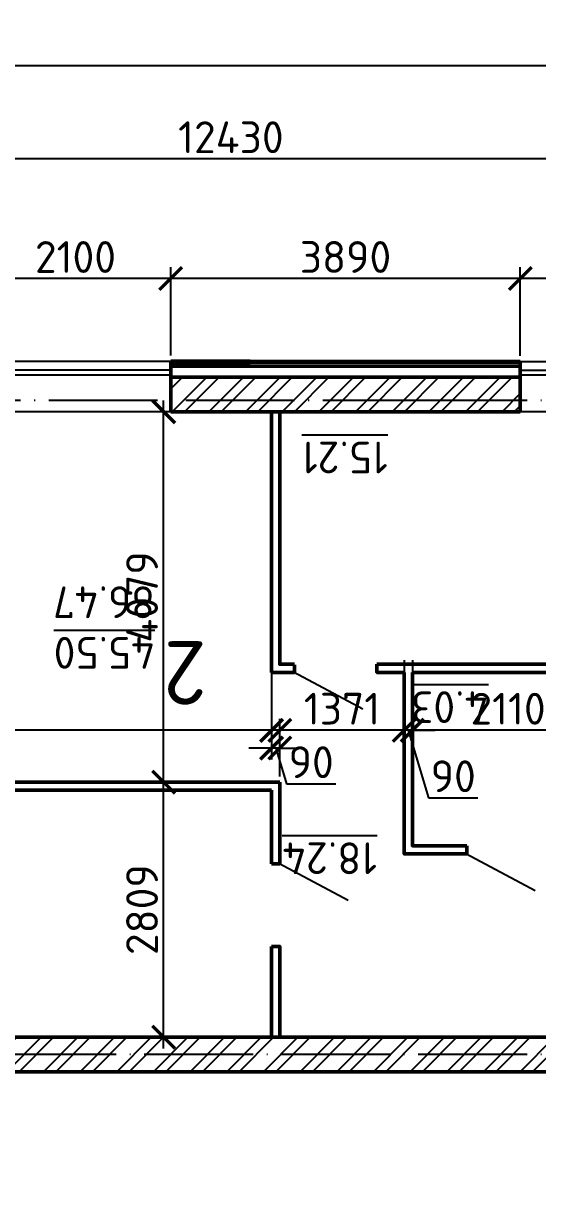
# Model space of a CAD drawing. Header units: millimetres. Extents: x -121275 to -95372, y 16759 to 40426.
# Drawn here: x -120735.9 to -120679.2, y 38722.4 to 38850.4 of the extents above; entities that cross this region are included whole.
import ezdxf

# ---------------------------------------------------------------- set-up
doc = ezdxf.new("R2010")
doc.units = ezdxf.units.MM
doc.header["$LTSCALE"] = 0.5
doc.linetypes.add('ACAD_ISO04W100', pattern=[30, 24, -3, 0, -3])
for name, color, linetype in [('оси', 7, 'ACAD_ISO04W100'), ('размеры', 7, 'Continuous'), ('тонкие', 7, 'Continuous')]:
    doc.layers.add(name, color=color, linetype=linetype)
for name, color, linetype, lineweight in [('построения', 6, 'Continuous', 25), ('ТОЛСТЫЕ3', 7, 'Continuous', 50), ('ТОНКИЕе', 7, 'Continuous', 25)]:
    doc.layers.add(name, color=color, linetype=linetype, lineweight=lineweight)
doc.styles.add('Наклонный', font='isocpeur.ttf', dxfattribs={"height": 3.5})
doc.dimstyles.new('СТРОИТЕЛЬНЫЙ', dxfattribs={"dimtxt": 3.5, "dimasz": 2.5, "dimexe": 1.25, "dimexo": 0.625, "dimtad": 1, "dimdec": 0, "dimlfac": 100, "dimdsep": 46, "dimtxsty": 'Наклонный', "dimblk1": 'ARCHTICK', "dimblk2": 'ARCHTICK', "dimsah": 1, "dimcen": 0, "dimdle": 1.25, "dimadec": 0, "dimazin": 0, "dimtfac": 0.75, "dimtdec": 0, "dimtmove": 0, "dimatfit": 3, "dimldrblk": 'ARCHTICK', "dimfxl": 1, "dimtolj": 1, "dimtzin": 0, "dimarcsym": 0})

# ---------------------------------------------------------------- blocks, each defined once
blk = doc.blocks.new('_ArchTick')
at = {"color": 0, "linetype": 'ByBlock', "const_width": 0.15}
blk.add_lwpolyline([(-0.5, -0.5), (0.5, 0.5)], dxfattribs=at)
blk = doc.blocks.new('*D1074')
at = {"layer": 'Defpoints', "color": 0, "transparency": 16777216}
for p in [(-120775.16, 38835.49), (-120650.86, 38792.25), (-120775.16, 38791.05)]:
    blk.add_point(p, dxfattribs=at)
at = {"layer": 'размеры', "color": 0, "lineweight": -2, "transparency": 16777216}
for p, q in [((-120775.16, 38791.67), (-120775.16, 38836.74)), ((-120650.86, 38792.87), (-120650.86, 38836.74)), ((-120649.61, 38835.49), (-120776.41, 38835.49))]:
    blk.add_line(p, q, dxfattribs=at)
at = {"layer": 'размеры', "color": 0, "lineweight": -2, "transparency": 16777216, "xscale": 2.5, "yscale": 2.5, "zscale": 2.5, "rotation": 180}
blk.add_blockref('_ArchTick', (-120775.16, 38835.49), dxfattribs=at)
at = {"layer": 'размеры', "color": 0, "lineweight": -2, "transparency": 16777216, "xscale": 2.5, "yscale": 2.5, "zscale": 2.5}
blk.add_blockref('_ArchTick', (-120650.86, 38835.49), dxfattribs=at)
at = {"layer": 'размеры', "color": 0, "transparency": 16777216, "insert": (-120713.01, 38837.87), "char_height": 3.5, "attachment_point": 5, "style": 'Наклонный'}
blk.add_mtext('\\A1;12430', dxfattribs=at)
blk = doc.blocks.new('*D1081')
at = {"layer": 'Defpoints', "color": 0, "transparency": 16777216}
for p in [(-120775.16, 38845.75), (-120775.16, 38836.82), (-120506.86, 38820.24)]:
    blk.add_point(p, dxfattribs=at)
at = {"layer": 'размеры', "color": 0, "lineweight": -2, "transparency": 16777216}
for p, q in [((-120775.16, 38837.44), (-120775.16, 38847)), ((-120506.86, 38820.86), (-120506.86, 38847)), ((-120505.61, 38845.75), (-120776.41, 38845.75))]:
    blk.add_line(p, q, dxfattribs=at)
at = {"layer": 'размеры', "color": 0, "lineweight": -2, "transparency": 16777216, "xscale": 2.5, "yscale": 2.5, "zscale": 2.5, "rotation": 180}
blk.add_blockref('_ArchTick', (-120775.16, 38845.75), dxfattribs=at)
at = {"layer": 'размеры', "color": 0, "lineweight": -2, "transparency": 16777216, "xscale": 2.5, "yscale": 2.5, "zscale": 2.5}
blk.add_blockref('_ArchTick', (-120506.86, 38845.75), dxfattribs=at)
at = {"layer": 'размеры', "color": 0, "transparency": 16777216, "insert": (-120641.01, 38848.13), "char_height": 3.5, "attachment_point": 5, "style": 'Наклонный'}
blk.add_mtext('\\A1;26830', dxfattribs=at)
blk = doc.blocks.new('*D1111')
at = {"layer": 'Defpoints', "color": 0, "transparency": 16777216}
for p in [(-120693.01, 38780.89), (-120671.91, 38780.94), (-120693.01, 38772.55)]:
    blk.add_point(p, dxfattribs=at)
at = {"layer": 'размеры', "color": 0, "lineweight": -2, "transparency": 16777216}
for p, q in [((-120693.01, 38780.26), (-120693.01, 38771.3)), ((-120671.91, 38780.31), (-120671.91, 38771.3)), ((-120670.66, 38772.55), (-120694.26, 38772.55))]:
    blk.add_line(p, q, dxfattribs=at)
at = {"layer": 'размеры', "color": 0, "lineweight": -2, "transparency": 16777216, "xscale": 2.5, "yscale": 2.5, "zscale": 2.5, "rotation": 180}
blk.add_blockref('_ArchTick', (-120693.01, 38772.55), dxfattribs=at)
at = {"layer": 'размеры', "color": 0, "lineweight": -2, "transparency": 16777216, "xscale": 2.5, "yscale": 2.5, "zscale": 2.5}
blk.add_blockref('_ArchTick', (-120671.91, 38772.55), dxfattribs=at)
at = {"layer": 'размеры', "color": 0, "transparency": 16777216, "insert": (-120682.46, 38774.93), "char_height": 3.5, "attachment_point": 5, "style": 'Наклонный'}
blk.add_mtext('\\A1;2110', dxfattribs=at)
blk = doc.blocks.new('*D1112')
at = {"layer": 'Defpoints', "color": 0, "transparency": 16777216}
for p in [(-120693.91, 38780.89), (-120693.01, 38780.89), (-120693.91, 38772.55)]:
    blk.add_point(p, dxfattribs=at)
at = {"layer": 'размеры', "color": 0, "lineweight": -2, "transparency": 16777216}
for p, q in [((-120693.91, 38780.26), (-120693.91, 38771.3)), ((-120693.01, 38780.26), (-120693.01, 38771.3)), ((-120693.91, 38772.55), (-120696.41, 38772.55)), ((-120693.01, 38772.55), (-120693.91, 38772.55)), ((-120693.01, 38772.55), (-120693.91, 38772.55)), ((-120693.46, 38772.55), (-120691.23, 38765.12)), ((-120693.01, 38772.55), (-120690.51, 38772.55)), ((-120691.23, 38765.12), (-120685.78, 38765.12))]:
    blk.add_line(p, q, dxfattribs=at)
at = {"layer": 'размеры', "color": 0, "lineweight": -2, "transparency": 16777216, "xscale": 2.5, "yscale": 2.5, "zscale": 2.5}
blk.add_blockref('_ArchTick', (-120693.91, 38772.55), dxfattribs=at)
at = {"layer": 'размеры', "color": 0, "lineweight": -2, "transparency": 16777216, "xscale": 2.5, "yscale": 2.5, "zscale": 2.5, "rotation": 180}
blk.add_blockref('_ArchTick', (-120693.01, 38772.55), dxfattribs=at)
at = {"layer": 'размеры', "color": 0, "transparency": 16777216, "insert": (-120688.5, 38767.49), "char_height": 3.5, "attachment_point": 5, "style": 'Наклонный'}
blk.add_mtext('\\A1;90', dxfattribs=at)
blk = doc.blocks.new('*D1113')
at = {"layer": 'Defpoints', "color": 0, "transparency": 16777216}
for p in [(-120693.91, 38780.89), (-120707.62, 38772.55), (-120707.62, 38768.8)]:
    blk.add_point(p, dxfattribs=at)
at = {"layer": 'размеры', "color": 0, "lineweight": -2, "transparency": 16777216}
for p, q in [((-120693.91, 38780.26), (-120693.91, 38771.3)), ((-120707.62, 38769.42), (-120707.62, 38773.8)), ((-120692.66, 38772.55), (-120708.87, 38772.55))]:
    blk.add_line(p, q, dxfattribs=at)
at = {"layer": 'размеры', "color": 0, "lineweight": -2, "transparency": 16777216, "xscale": 2.5, "yscale": 2.5, "zscale": 2.5, "rotation": 180}
blk.add_blockref('_ArchTick', (-120707.62, 38772.55), dxfattribs=at)
at = {"layer": 'размеры', "color": 0, "lineweight": -2, "transparency": 16777216, "xscale": 2.5, "yscale": 2.5, "zscale": 2.5}
blk.add_blockref('_ArchTick', (-120693.91, 38772.55), dxfattribs=at)
at = {"layer": 'размеры', "color": 0, "transparency": 16777216, "insert": (-120700.76, 38774.93), "char_height": 3.5, "attachment_point": 5, "style": 'Наклонный'}
blk.add_mtext('\\A1;1371', dxfattribs=at)
blk = doc.blocks.new('*D1163')
at = {"layer": 'Defpoints', "color": 0, "transparency": 16777216}
for p in [(-120708.52, 38778.93), (-120708.52, 38770.6), (-120707.62, 38766.84)]:
    blk.add_point(p, dxfattribs=at)
at = {"layer": 'размеры', "color": 0, "lineweight": -2, "transparency": 16777216}
for p, q in [((-120708.52, 38778.31), (-120708.52, 38769.35)), ((-120707.62, 38767.47), (-120707.62, 38771.85)), ((-120708.52, 38770.6), (-120711.02, 38770.6)), ((-120707.62, 38770.6), (-120708.52, 38770.6)), ((-120707.62, 38770.6), (-120708.52, 38770.6)), ((-120708.07, 38770.6), (-120706.89, 38766.66)), ((-120707.62, 38770.6), (-120705.12, 38770.6)), ((-120706.89, 38766.66), (-120701.44, 38766.66))]:
    blk.add_line(p, q, dxfattribs=at)
at = {"layer": 'размеры', "color": 0, "lineweight": -2, "transparency": 16777216, "xscale": 2.5, "yscale": 2.5, "zscale": 2.5}
blk.add_blockref('_ArchTick', (-120708.52, 38770.6), dxfattribs=at)
at = {"layer": 'размеры', "color": 0, "lineweight": -2, "transparency": 16777216, "xscale": 2.5, "yscale": 2.5, "zscale": 2.5, "rotation": 180}
blk.add_blockref('_ArchTick', (-120707.62, 38770.6), dxfattribs=at)
at = {"layer": 'размеры', "color": 0, "transparency": 16777216, "insert": (-120704.16, 38769.04), "char_height": 3.5, "attachment_point": 5, "style": 'Наклонный'}
blk.add_mtext('\\A1;90', dxfattribs=at)
blk = doc.blocks.new('*D1114')
at = {"layer": 'Defpoints', "color": 0, "transparency": 16777216}
for p in [(-120708.52, 38780.89), (-120775.16, 38775.16), (-120775.16, 38772.55)]:
    blk.add_point(p, dxfattribs=at)
at = {"layer": 'размеры', "color": 0, "lineweight": -2, "transparency": 16777216}
for p, q in [((-120708.52, 38780.26), (-120708.52, 38771.3)), ((-120775.16, 38774.53), (-120775.16, 38771.3)), ((-120707.27, 38772.55), (-120776.41, 38772.55))]:
    blk.add_line(p, q, dxfattribs=at)
at = {"layer": 'размеры', "color": 0, "lineweight": -2, "transparency": 16777216, "xscale": 2.5, "yscale": 2.5, "zscale": 2.5, "rotation": 180}
blk.add_blockref('_ArchTick', (-120775.16, 38772.55), dxfattribs=at)
at = {"layer": 'размеры', "color": 0, "lineweight": -2, "transparency": 16777216, "xscale": 2.5, "yscale": 2.5, "zscale": 2.5}
blk.add_blockref('_ArchTick', (-120708.52, 38772.55), dxfattribs=at)
at = {"layer": 'размеры', "color": 0, "transparency": 16777216, "insert": (-120741.84, 38774.93), "char_height": 3.5, "attachment_point": 5, "style": 'Наклонный'}
blk.add_mtext('\\A1;6664', dxfattribs=at)
blk = doc.blocks.new('*D1069')
at = {"layer": 'Defpoints', "color": 0, "transparency": 16777216}
for p in [(-120720.42, 38766.84), (-120720.42, 38766.84), (-120708.52, 38738.76)]:
    blk.add_point(p, dxfattribs=at)
at = {"layer": 'размеры', "color": 0, "lineweight": -2, "transparency": 16777216}
for p, q in [((-120720.42, 38737.51), (-120720.42, 38768.09)), ((-120719.8, 38766.84), (-120719.17, 38766.84)), ((-120709.14, 38738.76), (-120721.67, 38738.76))]:
    blk.add_line(p, q, dxfattribs=at)
at = {"layer": 'размеры', "color": 0, "lineweight": -2, "transparency": 16777216, "xscale": 2.5, "yscale": 2.5, "zscale": 2.5}
for p, rotation in [((-120720.42, 38766.84), 90), ((-120720.42, 38738.76), 270)]:
    blk.add_blockref('_ArchTick', p, dxfattribs=dict(at, rotation=rotation))
at = {"layer": 'размеры', "color": 0, "transparency": 16777216, "insert": (-120722.8, 38752.8), "char_height": 3.5, "attachment_point": 5, "rotation": 90, "style": 'Наклонный'}
blk.add_mtext('\\A1;2809', dxfattribs=at)
blk = doc.blocks.new('*D1168')
at = {"layer": 'Defpoints', "color": 0, "transparency": 16777216}
for p in [(-120720.42, 38807.64), (-120719.64, 38807.64), (-120720.42, 38766.84)]:
    blk.add_point(p, dxfattribs=at)
at = {"layer": 'размеры', "color": 0, "lineweight": -2, "transparency": 16777216}
for p, q in [((-120720.42, 38765.59), (-120720.42, 38808.89)), ((-120720.26, 38807.64), (-120721.67, 38807.64)), ((-120719.8, 38766.84), (-120719.17, 38766.84))]:
    blk.add_line(p, q, dxfattribs=at)
at = {"layer": 'размеры', "color": 0, "lineweight": -2, "transparency": 16777216, "xscale": 2.5, "yscale": 2.5, "zscale": 2.5}
for p, rotation in [((-120720.42, 38807.64), 90), ((-120720.42, 38766.84), 270)]:
    blk.add_blockref('_ArchTick', p, dxfattribs=dict(at, rotation=rotation))
at = {"layer": 'размеры', "color": 0, "transparency": 16777216, "insert": (-120722.8, 38787.24), "char_height": 3.5, "attachment_point": 5, "rotation": 90, "style": 'Наклонный'}
blk.add_mtext('\\A1;4079', dxfattribs=at)
blk = doc.blocks.new('*D1196')
at = {"layer": 'Defpoints', "color": 0, "transparency": 16777216}
for p in [(-120681.11, 38822.31), (-120681.11, 38813.18), (-120660.14, 38813.21)]:
    blk.add_point(p, dxfattribs=at)
at = {"layer": 'размеры', "color": 0, "lineweight": -2, "transparency": 16777216}
for p, q in [((-120681.11, 38813.81), (-120681.11, 38823.56)), ((-120660.14, 38813.83), (-120660.14, 38823.56)), ((-120658.89, 38822.31), (-120682.36, 38822.31))]:
    blk.add_line(p, q, dxfattribs=at)
at = {"layer": 'размеры', "color": 0, "lineweight": -2, "transparency": 16777216, "xscale": 2.5, "yscale": 2.5, "zscale": 2.5, "rotation": 180}
blk.add_blockref('_ArchTick', (-120681.11, 38822.31), dxfattribs=at)
at = {"layer": 'размеры', "color": 0, "lineweight": -2, "transparency": 16777216, "xscale": 2.5, "yscale": 2.5, "zscale": 2.5}
blk.add_blockref('_ArchTick', (-120660.14, 38822.31), dxfattribs=at)
at = {"layer": 'размеры', "color": 0, "transparency": 16777216, "insert": (-120670.63, 38824.68), "char_height": 3.5, "attachment_point": 5, "style": 'Наклонный'}
blk.add_mtext('\\A1;2100', dxfattribs=at)
blk = doc.blocks.new('*D1197')
at = {"layer": 'Defpoints', "color": 0, "transparency": 16777216}
for p in [(-120719.64, 38822.31), (-120719.64, 38813.21), (-120681.11, 38813.18)]:
    blk.add_point(p, dxfattribs=at)
at = {"layer": 'размеры', "color": 0, "lineweight": -2, "transparency": 16777216}
for p, q in [((-120719.64, 38813.83), (-120719.64, 38823.56)), ((-120681.11, 38813.81), (-120681.11, 38823.56)), ((-120679.86, 38822.31), (-120720.89, 38822.31))]:
    blk.add_line(p, q, dxfattribs=at)
at = {"layer": 'размеры', "color": 0, "lineweight": -2, "transparency": 16777216, "xscale": 2.5, "yscale": 2.5, "zscale": 2.5, "rotation": 180}
blk.add_blockref('_ArchTick', (-120719.64, 38822.31), dxfattribs=at)
at = {"layer": 'размеры', "color": 0, "lineweight": -2, "transparency": 16777216, "xscale": 2.5, "yscale": 2.5, "zscale": 2.5}
blk.add_blockref('_ArchTick', (-120681.11, 38822.31), dxfattribs=at)
at = {"layer": 'размеры', "color": 0, "transparency": 16777216, "insert": (-120700.38, 38824.68), "char_height": 3.5, "attachment_point": 5, "style": 'Наклонный'}
blk.add_mtext('\\A1;3890', dxfattribs=at)
blk = doc.blocks.new('*D1198')
at = {"layer": 'Defpoints', "color": 0, "transparency": 16777216}
for p in [(-120740.64, 38822.31), (-120740.64, 38813.21), (-120719.64, 38813.21)]:
    blk.add_point(p, dxfattribs=at)
at = {"layer": 'размеры', "color": 0, "lineweight": -2, "transparency": 16777216}
for p, q in [((-120740.64, 38813.83), (-120740.64, 38823.56)), ((-120719.64, 38813.83), (-120719.64, 38823.56)), ((-120718.39, 38822.31), (-120741.89, 38822.31))]:
    blk.add_line(p, q, dxfattribs=at)
at = {"layer": 'размеры', "color": 0, "lineweight": -2, "transparency": 16777216, "xscale": 2.5, "yscale": 2.5, "zscale": 2.5, "rotation": 180}
blk.add_blockref('_ArchTick', (-120740.64, 38822.31), dxfattribs=at)
at = {"layer": 'размеры', "color": 0, "lineweight": -2, "transparency": 16777216, "xscale": 2.5, "yscale": 2.5, "zscale": 2.5}
blk.add_blockref('_ArchTick', (-120719.64, 38822.31), dxfattribs=at)
at = {"layer": 'размеры', "color": 0, "transparency": 16777216, "insert": (-120730.14, 38824.68), "char_height": 3.5, "attachment_point": 5, "style": 'Наклонный'}
blk.add_mtext('\\A1;2100', dxfattribs=at)

msp = doc.modelspace()

# ---------------------------------------------------------------- hatches: boundary and pattern name
at = {"layer": 'тонкие', "transparency": 33554687}
h = msp.add_hatch(dxfattribs=at)
h.set_pattern_fill('ANSI32', color=6, scale=0.3, angle=180)
h.set_pattern_definition([(225, (-240695.6435, 77504.5106), (2.02055763, -2.02055763), []), (225, (-240696.9906, 77504.5106), (2.02055763, -2.02055763), [])])
h.paths.add_polyline_path([(-120719.638, 38807.636), (-120710.875, 38807.632), (-120681.113, 38807.621), (-120681.113, 38808.857), (-120690.888, 38808.857), (-120719.638, 38808.857)])
h.paths.add_polyline_path([(-120719.638, 38808.857), (-120690.888, 38808.857), (-120681.113, 38808.857), (-120681.113, 38811.434), (-120710.875, 38811.445), (-120719.638, 38811.445)])
h = msp.add_hatch(dxfattribs=at)
h.set_pattern_fill('ANSI32', color=6, scale=0.3, angle=180)
h.set_pattern_definition([(225, (-240716.1725, 77146.6557), (2.02055763, -2.02055763), []), (225, (-240717.5195, 77146.6557), (2.02055763, -2.02055763), [])])
h.paths.add_polyline_path([(-120621.356, 38715.057), (-120600.956, 38715.057), (-120600.956, 38717.557), (-120621.356, 38717.557)])
h.paths.add_polyline_path([(-120600.956, 38715.057), (-120598.355, 38715.057), (-120598.355, 38717.557), (-120600.956, 38717.557)])
h.paths.add_polyline_path([(-120632.407, 38715.057), (-120623.256, 38715.057), (-120623.256, 38717.557), (-120632.407, 38717.557)])
h.paths.add_polyline_path([(-120632.407, 38713.757), (-120625.156, 38713.757), (-120625.156, 38673.857), (-120623.256, 38673.857), (-120623.256, 38715.057), (-120632.407, 38715.057)])
h.paths.add_polyline_path([(-120623.256, 38715.057), (-120621.356, 38715.057), (-120621.356, 38717.557), (-120623.256, 38717.557)])
h.paths.add_polyline_path([(-120650.856, 38715.057), (-120644.507, 38715.057), (-120644.507, 38717.557), (-120650.356, 38717.557), (-120650.356, 38720.182), (-120650.856, 38720.182)])
h.paths.add_polyline_path([(-120654.156, 38715.057), (-120650.856, 38715.057), (-120650.856, 38720.182), (-120654.156, 38720.182)])
h.paths.add_polyline_path([(-120650.856, 38673.857), (-120650.356, 38673.857), (-120650.356, 38675.157), (-120650.356, 38713.757), (-120644.507, 38713.757), (-120644.507, 38715.057), (-120650.856, 38715.057)])
h.paths.add_polyline_path([(-120654.156, 38675.156), (-120661.321, 38675.156), (-120661.321, 38673.857), (-120650.856, 38673.857), (-120650.856, 38715.057), (-120654.156, 38715.057)])
h.paths.add_polyline_path([(-120560.956, 38736.857), (-120508.056, 38736.857), (-120508.056, 38738.757), (-120560.956, 38738.757)])
h.paths.add_polyline_path([(-120560.956, 38734.957), (-120559.056, 38734.957), (-120508.056, 38734.957), (-120508.056, 38736.857), (-120560.956, 38736.857)])
h.paths.add_polyline_path([(-120633.856, 38736.857), (-120623.256, 38736.857), (-120623.256, 38738.757), (-120627.13, 38738.757), (-120633.856, 38738.757)])
h.paths.add_polyline_path([(-120633.856, 38734.957), (-120623.256, 38734.957), (-120623.256, 38736.857), (-120633.856, 38736.857)])
h.paths.add_polyline_path([(-120623.256, 38734.957), (-120621.356, 38734.957), (-120621.356, 38736.857), (-120623.256, 38736.857)])
h.paths.add_polyline_path([(-120623.256, 38736.857), (-120621.356, 38736.857), (-120621.356, 38738.757), (-120623.256, 38738.757)])
h.paths.add_polyline_path([(-120650.856, 38736.857), (-120643.956, 38736.857), (-120643.956, 38738.757), (-120648.956, 38738.757), (-120648.956, 38742.685), (-120650.856, 38742.685)])
h.paths.add_polyline_path([(-120650.856, 38730.282), (-120650.356, 38730.282), (-120650.356, 38734.957), (-120643.956, 38734.957), (-120643.956, 38736.857), (-120650.856, 38736.857)])
h.paths.add_polyline_path([(-120652.756, 38738.757), (-120758.219, 38738.757), (-120758.219, 38736.857), (-120650.856, 38736.857), (-120650.856, 38742.685), (-120652.756, 38742.685)])
h.paths.add_polyline_path([(-120758.219, 38734.957), (-120654.156, 38734.957), (-120654.156, 38730.282), (-120650.856, 38730.282), (-120650.856, 38736.857), (-120758.219, 38736.857)])
h.paths.add_polyline_path([(-120578.856, 38673.857), (-120576.956, 38673.857), (-120576.956, 38713.557), (-120578.856, 38713.557)])
h.paths.add_polyline_path([(-120580.756, 38673.857), (-120578.856, 38673.857), (-120578.856, 38713.557), (-120580.756, 38713.557)])
h.paths.add_polyline_path([(-120578.856, 38656.991), (-120576.956, 38656.991), (-120576.956, 38673.857), (-120578.856, 38673.857)])
h.paths.add_polyline_path([(-120580.756, 38656.991), (-120578.856, 38656.991), (-120578.856, 38673.857), (-120580.756, 38673.857)])
h.paths.add_polyline_path([(-120621.356, 38673.857), (-120621.356, 38715.057), (-120623.256, 38715.057), (-120623.256, 38673.857)])

# ---------------------------------------------------------------- linework, layer by layer
at = {"layer": 'оси', "color": 0}
for points in [[(-120690.888, 38808.857), (-120789.796, 38808.857)], [(-120499.159, 38808.857), (-120690.888, 38808.857)], [(-120499.159, 38736.857), (-120789.796, 38736.857)]]:
    msp.add_lwpolyline(points, dxfattribs=at)
at = {"layer": 'построения', "lineweight": 50}
for points in [[(-120710.875, 38811.445), (-120719.638, 38811.445)], [(-120681.113, 38811.434), (-120710.875, 38811.445)], [(-120652.756, 38738.757), (-120758.219, 38738.757)], [(-120758.219, 38734.957), (-120654.156, 38734.957)]]:
    msp.add_lwpolyline(points, dxfattribs=at)
at = {"layer": 'ТОЛСТЫЕ3', "color": 6}
for points in [[(-120710.875, 38807.632), (-120719.638, 38807.636)], [(-120681.113, 38807.621), (-120710.875, 38807.632)], [(-120708.517, 38778.934), (-120708.517, 38807.63)], [(-120706.007, 38779.834), (-120707.617, 38779.834), (-120707.617, 38779.834), (-120707.617, 38807.631)], [(-120707.617, 38778.934), (-120708.517, 38778.934)], [(-120706.007, 38778.934), (-120707.617, 38778.934)], [(-120706.007, 38779.78), (-120706.007, 38778.934)], [(-120652.756, 38778.934), (-120652.756, 38779.834), (-120696.907, 38779.834)], [(-120693.907, 38778.934), (-120696.907, 38778.934), (-120696.907, 38779.834)], [(-120696.907, 38779.834), (-120696.907, 38779.78)], [(-120693.907, 38778.934), (-120696.907, 38778.934)], [(-120687.007, 38758.934), (-120693.907, 38758.934), (-120693.907, 38778.934)], [(-120671.907, 38778.934), (-120693.007, 38778.934)], [(-120687.007, 38759.834), (-120693.007, 38759.834), (-120693.007, 38759.834), (-120693.007, 38778.329), (-120693.007, 38778.934)], [(-120708.517, 38766.843), (-120708.517, 38766.843)], [(-120708.517, 38766.843), (-120708.517, 38766.843), (-120707.617, 38766.843)], [(-120707.617, 38766.843), (-120707.617, 38757.857)], [(-120708.517, 38765.943), (-120775.158, 38765.943)], [(-120708.517, 38765.943), (-120708.517, 38757.857)], [(-120687.007, 38758.934), (-120687.007, 38758.934), (-120687.007, 38759.834)], [(-120707.617, 38757.857), (-120708.517, 38757.857)], [(-120708.517, 38748.757), (-120708.517, 38738.757)], [(-120707.617, 38738.757), (-120707.617, 38748.757), (-120708.517, 38748.757)], [(-120707.617, 38748.757), (-120707.617, 38738.757)]]:
    msp.add_lwpolyline(points, dxfattribs=at)
msp.add_lwpolyline([(-120708.517, 38766.843), (-120775.158, 38766.843)], close=True, dxfattribs=at)
at = {"layer": 'ТОНКИЕе', "color": 6}
for points in [[(-120719.638, 38807.636), (-120740.638, 38807.644), (-120740.638, 38813.207), (-120719.638, 38813.207), (-120719.638, 38812.207), (-120740.638, 38812.207), (-120740.638, 38811.707), (-120719.638, 38811.707)], [(-120660.113, 38807.613), (-120681.113, 38807.621), (-120681.113, 38813.184), (-120660.113, 38813.184), (-120660.113, 38812.184), (-120681.113, 38812.184), (-120681.113, 38811.684), (-120660.113, 38811.684)], [(-120698.463, 38774.875), (-120706.1, 38778.96)], [(-120679.463, 38754.875), (-120687.1, 38758.96)], [(-120700.073, 38753.798), (-120707.71, 38757.882)]]:
    msp.add_lwpolyline(points, dxfattribs=at)
at = {"layer": 'ТОНКИЕе', "color": 6, "lineweight": 50}
for points in [[(-120719.638, 38807.636), (-120719.638, 38811.457), (-120719.638, 38813.207)], [(-120719.638, 38807.625), (-120719.638, 38811.445), (-120719.638, 38813.195)], [(-120719.638, 38813.195), (-120710.875, 38813.195)], [(-120719.638, 38813.045), (-120710.875, 38813.045)], [(-120719.638, 38812.645), (-120710.875, 38812.645)], [(-120710.875, 38813.195), (-120681.113, 38813.184)], [(-120710.875, 38813.045), (-120681.113, 38813.034)], [(-120710.875, 38812.645), (-120681.113, 38812.634)], [(-120681.113, 38813.184), (-120681.113, 38807.621)]]:
    msp.add_lwpolyline(points, dxfattribs=at)

# ---------------------------------------------------------------- texts
at = {"color": 7, "char_height": 3.5, "attachment_point": 7, "rotation": 180, "style": 'Наклонный'}
for s, width, insert in [('{\\fISOCPEUR|b1|i0|c204|p34;\\L15.21}', 11, (-120695.707, 38804.351)), ('{\\fISOCPEUR|b1|i0|c204|p34;86.47}', 9, (-120721.383, 38788.41)), ('{\\fISOCPEUR|b1|i0|c204|p34;\\L45.50}', 11, (-120721.383, 38782.838)), ('{\\fISOCPEUR|b1|i0|c204|p34;\\L4.03}', 11, (-120684.63, 38776.857)), ('{\\fISOCPEUR|b1|i0|c204|p34;\\L18.24}', 11, (-120696.893, 38760.218))]:
    msp.add_mtext_dynamic_manual_height_columns(s, width=width, gutter_width=35, heights=[0], dxfattribs=dict(at, insert=insert))
at = {"color": 7, "lineweight": 50, "insert": (-120715.652, 38782.371), "char_height": 3.5, "attachment_point": 7, "rotation": 180, "style": 'Наклонный'}
msp.add_mtext_dynamic_manual_height_columns('\\A1;{\\H2x;2} ', width=42.38036, gutter_width=35, heights=[0], dxfattribs=at)

# ---------------------------------------------------------------- dimensions: what is measured, and where the dimension line sits
at = {"layer": 'размеры', "color": 6}
dim = msp.add_linear_dim(base=(-120775.156, 38845.751), p1=(-120506.856, 38820.236), p2=(-120775.156, 38836.819), angle=180, dimstyle='СТРОИТЕЛЬНЫЙ', dxfattribs=at)
dim.commit()
dim.dimension.update_dxf_attribs({"geometry": '*D1081', "text_midpoint": (-120641.006, 38848.126)})
at = {"layer": 'размеры'}
dim = msp.add_linear_dim(base=(-120775.156, 38835.49), p1=(-120650.856, 38792.248), p2=(-120775.156, 38791.048), angle=180, dimstyle='СТРОИТЕЛЬНЫЙ', override={"dimtxsty": 'Наклонный', "dimtmove": 1}, dxfattribs=at)
dim.commit()
dim.dimension.update_dxf_attribs({"geometry": '*D1074', "text_midpoint": (-120713.006, 38837.865)})
at = {"layer": 'размеры', "color": 6}
for base, p1, p2, angle, picture, middle in [((-120740.638, 38822.308), (-120719.638, 38813.207), (-120740.638, 38813.207), 180, '*D1198', (-120730.138, 38824.683)), ((-120720.422, 38807.636), (-120720.422, 38766.843), (-120719.638, 38807.636), 270, '*D1168', (-120722.797, 38787.24)), ((-120775.158, 38772.553), (-120708.517, 38780.886), (-120775.158, 38775.159), 180, '*D1114', (-120741.837, 38774.928)), ((-120707.617, 38772.553), (-120693.907, 38780.886), (-120707.617, 38768.795), 180, '*D1113', (-120700.762, 38774.928)), ((-120693.907, 38772.553), (-120693.007, 38780.886), (-120693.907, 38780.886), 180, '*D1112', (-120690.6, 38767.49)), ((-120693.007, 38772.553), (-120671.907, 38780.936), (-120693.007, 38780.886), 180, '*D1111', (-120682.457, 38774.928)), ((-120708.517, 38770.601), (-120707.617, 38766.843), (-120708.517, 38778.934), 180, '*D1163', (-120706.261, 38769.038)), ((-120720.422, 38766.843), (-120708.517, 38738.757), (-120720.422, 38766.843), 270, '*D1069', (-120722.797, 38752.8))]:
    dim = msp.add_linear_dim(base=base, p1=p1, p2=p2, angle=angle, dimstyle='СТРОИТЕЛЬНЫЙ', override={"dimtmove": 1}, dxfattribs=at)
    dim.commit()
    dim.dimension.update_dxf_attribs({"geometry": picture, "text_midpoint": middle})
for base, p1, p2, text, picture, middle in [((-120719.638, 38822.308), (-120681.113, 38813.184), (-120719.638, 38813.207), '3890', '*D1197', (-120700.375, 38824.683)), ((-120681.113, 38822.308), (-120660.14, 38813.207), (-120681.113, 38813.184), '2100', '*D1196', (-120670.627, 38824.683))]:
    dim = msp.add_linear_dim(base=base, p1=p1, p2=p2, angle=180, text=text, dimstyle='СТРОИТЕЛЬНЫЙ', override={"dimtmove": 1}, dxfattribs=at)
    dim.commit()
    dim.dimension.update_dxf_attribs({"geometry": picture, "text_midpoint": middle})

doc.saveas('drawing.dxf')
